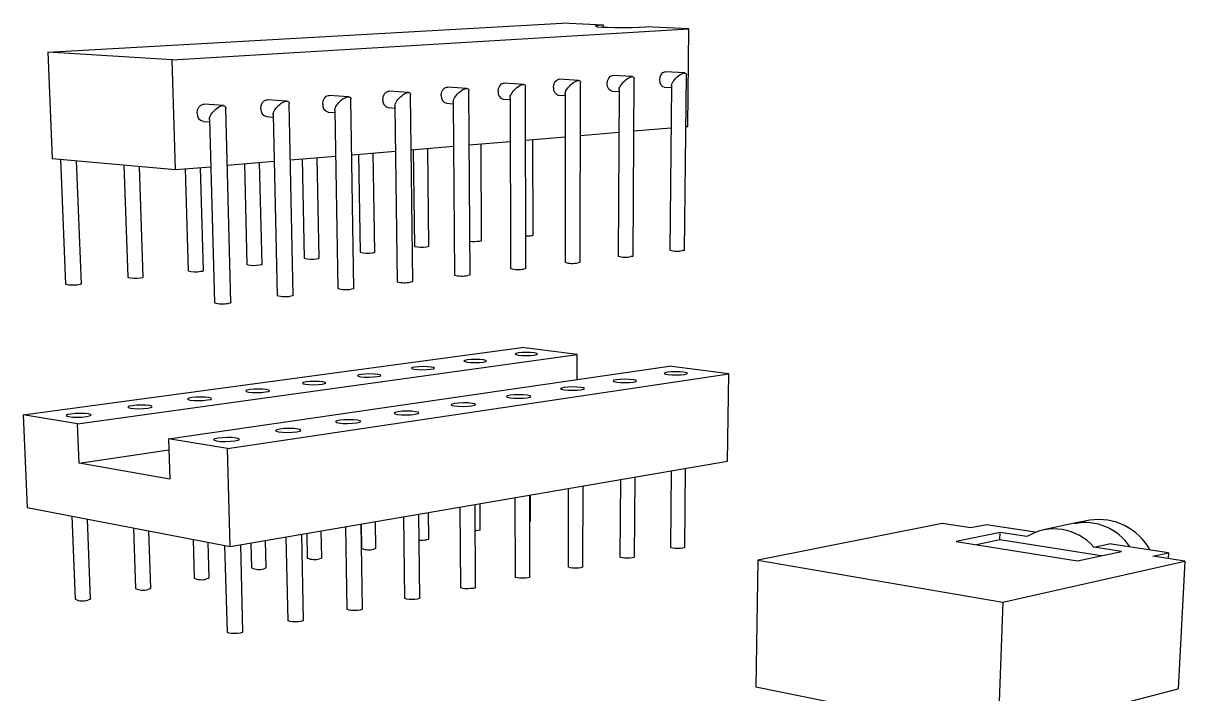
# Model space of a CAD drawing. Extents: x 0 to 139, y 0 to 200.
# Drawn here: x 82.1 to 136.9, y 168 to 199.6 of the extents above; entities that cross this region are included whole.
import ezdxf

# ---------------------------------------------------------------- set-up
doc = ezdxf.new("R2010")
doc.units = 0
doc.layers.get('0').update_dxf_attribs({"linetype": 'CONTINUOUS'})

msp = doc.modelspace()

# ---------------------------------------------------------------- linework, layer by layer
at = {"color": 7, "linetype": 'CONTINUOUS'}
for p, q in [((83.274, 198.216), (107.536, 199.585)), ((109.482, 199.497), (107.536, 199.585)), ((109.481, 199.399), (109.482, 199.497)), ((113.496, 199.317), (111.468, 199.408)), ((89.146, 197.864), (113.496, 199.317)), ((113.447, 194.723), (113.496, 199.317)), ((89.146, 197.864), (83.274, 198.216)), ((83.274, 198.216), (83.478, 193.211)), ((89.305, 192.682), (89.146, 197.864)), ((113.313, 197.241), (112.39, 197.292)), ((105.713, 196.702), (104.79, 196.759)), ((108.314, 196.887), (107.391, 196.941)), ((108.379, 188.321), (108.396, 196.797)), ((110.847, 197.066), (109.924, 197.119)), ((110.871, 188.609), (110.924, 196.981)), ((112.679, 196.627), (112.606, 188.89)), ((113.299, 188.89), (113.387, 197.159)), ((97.461, 196.117), (96.542, 196.179)), ((100.289, 196.318), (99.369, 196.378)), ((100.487, 187.407), (100.384, 196.215)), ((103.039, 196.513), (102.117, 196.571)), ((103.189, 187.72), (103.129, 196.414)), ((105.07, 196.074), (105.099, 188.021)), ((105.819, 188.024), (105.798, 196.608)), ((107.345, 196.2), (107.674, 196.179)), ((107.674, 196.263), (107.668, 188.318)), ((109.877, 196.388), (110.21, 196.367)), ((110.21, 196.448), (110.17, 188.608)), ((112.342, 196.57), (112.678, 196.55)), ((91.556, 195.699), (90.642, 195.765)), ((91.911, 186.414), (91.668, 195.579)), ((94.552, 195.911), (93.635, 195.975)), ((94.851, 186.755), (94.657, 195.797)), ((97.709, 187.085), (97.562, 196.009)), ((99.325, 195.606), (99.641, 195.584)), ((99.64, 195.681), (99.747, 187.401)), ((102.072, 195.81), (102.393, 195.788)), ((102.392, 195.88), (102.459, 187.715)), ((104.745, 196.008), (105.07, 195.986)), ((90.896, 195.048), (91.138, 186.404)), ((93.592, 195.182), (93.898, 195.159)), ((93.895, 195.265), (94.089, 186.745)), ((96.499, 195.397), (96.81, 195.375)), ((96.808, 195.476), (96.958, 187.078)), ((90.6, 194.96), (90.899, 194.937)), ((108.391, 194.296), (110.2, 194.448)), ((110.909, 194.508), (112.66, 194.656)), ((113.361, 194.716), (113.447, 194.723)), ((103.147, 193.852), (105.077, 194.015)), ((103.733, 189.337), (103.706, 193.9)), ((105.804, 194.077), (107.673, 194.235)), ((106.161, 189.599), (106.153, 194.106)), ((97.605, 193.384), (99.667, 193.558)), ((97.924, 193.411), (97.998, 188.787)), ((98.69, 188.793), (98.621, 193.47)), ((100.415, 193.621), (102.409, 193.79)), ((100.508, 193.629), (100.561, 189.063)), ((101.244, 189.069), (101.197, 193.687)), ((83.478, 193.211), (89.305, 192.682)), ((83.881, 193.174), (84.116, 187.29)), ((84.861, 187.303), (84.636, 193.106)), ((86.859, 192.904), (87.045, 187.606)), ((87.778, 187.617), (87.602, 192.837)), ((89.305, 192.682), (90.958, 192.822)), ((91.739, 192.888), (93.945, 193.075)), ((92.548, 192.956), (92.667, 188.212)), ((93.379, 188.221), (93.264, 193.017)), ((94.714, 193.14), (96.847, 193.32)), ((95.271, 193.187), (95.367, 188.503)), ((96.07, 188.511), (95.978, 193.246)), ((89.75, 192.72), (89.894, 187.913)), ((90.616, 187.923), (90.476, 192.781)), ((82.118, 181.126), (105.626, 184.304)), ((108.233, 183.971), (105.626, 184.304)), ((84.677, 180.701), (108.233, 183.971)), ((108.231, 182.784), (108.233, 183.971)), ((88.964, 179.99), (112.58, 183.415)), ((91.745, 179.528), (115.388, 183.056)), ((115.388, 183.056), (112.58, 183.415)), ((115.329, 178.936), (115.388, 183.056)), ((82.118, 181.126), (82.31, 176.752)), ((84.677, 180.701), (82.118, 181.126)), ((84.75, 178.843), (84.677, 180.701)), ((88.964, 179.99), (89.025, 178.085)), ((91.745, 179.528), (88.964, 179.99)), ((84.75, 178.843), (88.98, 179.467)), ((91.871, 174.908), (91.745, 179.528)), ((89.025, 178.085), (84.75, 178.843)), ((91.871, 174.908), (115.329, 178.936)), ((113.31, 174.88), (113.35, 178.596)), ((110.275, 178.068), (110.255, 174.427)), ((110.94, 174.427), (110.965, 178.187)), ((112.668, 178.479), (112.633, 174.882)), ((107.818, 177.646), (107.814, 173.96)), ((108.508, 173.961), (108.517, 177.766)), ((103.668, 175.709), (103.661, 176.933)), ((105.297, 177.214), (105.31, 173.48)), ((106.012, 173.483), (106.004, 177.335)), ((106.038, 176.13), (106.035, 177.34)), ((82.31, 176.752), (91.871, 174.908)), ((100.819, 172.489), (100.774, 176.437)), ((101.24, 175.278), (101.227, 176.515)), ((102.708, 176.769), (102.738, 172.988)), ((103.45, 172.993), (103.424, 176.892)), ((84.411, 176.347), (84.569, 172.426)), ((85.293, 172.445), (85.146, 176.205)), ((97.316, 175.843), (97.383, 171.963)), ((98.115, 171.972), (98.05, 175.969)), ((98.056, 175.97), (98.074, 174.828)), ((98.75, 174.835), (98.731, 176.086)), ((100.048, 176.312), (100.097, 172.482)), ((125.44, 176.004), (116.759, 174.279)), ((126.804, 175.791), (125.44, 176.004)), ((127.538, 175.939), (126.804, 175.791)), ((129.827, 175.585), (127.538, 175.939)), ((131.687, 176.009), (130.23, 175.709)), ((132.406, 176.156), (131.687, 176.008)), ((87.314, 175.787), (87.414, 172.932)), ((88.128, 172.949), (88.036, 175.648)), ((94.506, 175.361), (94.594, 171.429)), ((95.337, 171.441), (95.251, 175.489)), ((95.488, 175.529), (95.512, 174.372)), ((96.196, 174.382), (96.171, 175.647)), ((128.186, 175.576), (126.1, 175.149)), ((128.173, 175.225), (128.186, 175.576)), ((129.439, 175.38), (128.186, 175.576)), ((90.129, 175.244), (90.184, 173.425)), ((90.888, 173.439), (90.839, 175.107)), ((91.614, 174.958), (91.727, 170.88)), ((92.48, 170.894), (92.372, 174.994)), ((92.853, 175.077), (92.883, 173.905)), ((93.576, 173.916), (93.545, 175.196)), ((126.1, 175.149), (131.834, 174.234)), ((128.173, 175.225), (127.061, 174.996)), ((132.94, 174.474), (128.173, 175.225)), ((132.6, 174.887), (133.329, 175.043)), ((133.906, 174.684), (132.6, 174.887)), ((136.112, 174.613), (133.329, 175.043)), ((116.759, 174.279), (116.658, 168.303)), ((116.759, 174.279), (128.304, 172.298)), ((128.304, 172.298), (136.886, 174.219)), ((131.834, 174.234), (133.906, 174.684)), ((135.386, 174.453), (136.112, 174.613)), ((136.886, 174.219), (135.386, 174.453)), ((136.112, 174.613), (136.098, 174.342)), ((136.886, 174.219), (136.569, 168.213)), ((128.304, 172.298), (128.067, 165.997)), ((116.658, 168.303), (128.067, 165.997)), ((128.067, 165.997), (136.569, 168.213))]:
    msp.add_line(p, q, dxfattribs=at)
for points in [[(109.482, 199.497), (109.253, 199.48), (109.122, 199.461), (109.1, 199.441), (109.189, 199.421), (109.383, 199.405), (109.665, 199.392), (110.014, 199.384), (110.401, 199.381), (110.793, 199.385), (111.159, 199.394), (111.468, 199.408)], [(112.127, 196.914), (112.146, 197.053), (112.199, 197.174), (112.278, 197.258), (112.37, 197.292), (112.39, 197.292)], [(112.679, 196.627), (112.682, 196.656), (112.695, 196.704), (112.718, 196.757), (112.751, 196.815), (112.793, 196.875), (112.842, 196.936), (112.896, 196.995), (112.955, 197.052), (113.016, 197.103), (113.078, 197.148), (113.139, 197.185), (113.196, 197.214), (113.248, 197.232), (113.294, 197.241), (113.331, 197.238), (113.36, 197.225), (113.378, 197.202), (113.386, 197.17), (113.387, 197.159)], [(104.508, 196.364), (104.527, 196.509), (104.583, 196.635), (104.667, 196.723), (104.766, 196.758), (104.79, 196.759)], [(105.07, 196.074), (105.071, 196.095), (105.081, 196.144), (105.102, 196.2), (105.134, 196.26), (105.174, 196.322), (105.222, 196.385), (105.277, 196.447), (105.337, 196.505), (105.399, 196.559), (105.463, 196.606), (105.526, 196.644), (105.586, 196.674), (105.641, 196.693), (105.69, 196.702), (105.731, 196.7), (105.763, 196.687), (105.786, 196.663), (105.797, 196.629), (105.798, 196.608)], [(107.116, 196.552), (107.135, 196.696), (107.19, 196.82), (107.272, 196.906), (107.369, 196.941), (107.391, 196.941)], [(107.674, 196.263), (107.676, 196.287), (107.687, 196.336), (107.709, 196.391), (107.741, 196.45), (107.782, 196.511), (107.831, 196.574), (107.886, 196.634), (107.945, 196.692), (108.007, 196.745), (108.07, 196.791), (108.132, 196.83), (108.191, 196.859), (108.245, 196.878), (108.293, 196.886), (108.333, 196.884), (108.364, 196.871), (108.385, 196.848), (108.395, 196.814), (108.396, 196.797)], [(109.655, 196.735), (109.674, 196.877), (109.728, 197), (109.808, 197.085), (109.903, 197.119), (109.924, 197.119)], [(109.877, 196.388), (109.805, 196.409), (109.726, 196.482), (109.673, 196.597), (109.655, 196.735)], [(110.21, 196.448), (110.212, 196.474), (110.224, 196.522), (110.247, 196.576), (110.28, 196.635), (110.321, 196.696), (110.37, 196.757), (110.424, 196.817), (110.483, 196.874), (110.545, 196.926), (110.608, 196.972), (110.669, 197.01), (110.727, 197.039), (110.78, 197.058), (110.827, 197.066), (110.865, 197.064), (110.895, 197.051), (110.915, 197.027), (110.924, 196.995), (110.924, 196.981)], [(112.342, 196.57), (112.272, 196.591), (112.195, 196.663), (112.144, 196.777), (112.127, 196.914)], [(96.239, 195.767), (96.258, 195.919), (96.317, 196.05), (96.407, 196.142), (96.514, 196.179), (96.542, 196.179)], [(96.808, 195.476), (96.809, 195.485), (96.816, 195.537), (96.834, 195.594), (96.863, 195.656), (96.902, 195.721), (96.95, 195.787), (97.005, 195.851), (97.065, 195.912), (97.129, 195.968), (97.195, 196.016), (97.26, 196.057), (97.323, 196.088), (97.382, 196.108), (97.435, 196.117), (97.48, 196.115), (97.516, 196.101), (97.542, 196.077), (97.558, 196.042), (97.562, 196.009)], [(99.073, 195.972), (99.092, 196.121), (99.15, 196.251), (99.238, 196.341), (99.342, 196.378), (99.369, 196.378)], [(99.64, 195.681), (99.64, 195.694), (99.648, 195.745), (99.668, 195.802), (99.698, 195.863), (99.737, 195.927), (99.785, 195.992), (99.84, 196.055), (99.9, 196.115), (99.963, 196.17), (100.028, 196.218), (100.093, 196.258), (100.155, 196.289), (100.213, 196.309), (100.264, 196.318), (100.308, 196.315), (100.343, 196.302), (100.367, 196.278), (100.381, 196.243), (100.384, 196.215)], [(101.828, 196.171), (101.847, 196.318), (101.904, 196.446), (101.99, 196.534), (102.092, 196.571), (102.117, 196.571)], [(102.392, 195.88), (102.393, 195.897), (102.402, 195.947), (102.423, 196.004), (102.453, 196.064), (102.493, 196.127), (102.541, 196.191), (102.596, 196.254), (102.656, 196.313), (102.719, 196.367), (102.784, 196.415), (102.847, 196.454), (102.908, 196.484), (102.965, 196.504), (103.015, 196.513), (103.057, 196.51), (103.091, 196.497), (103.114, 196.473), (103.127, 196.439), (103.129, 196.414)], [(90.323, 195.341), (90.341, 195.496), (90.402, 195.632), (90.497, 195.726), (90.611, 195.765), (90.642, 195.765)], [(90.896, 195.048), (90.896, 195.049), (90.901, 195.102), (90.917, 195.161), (90.945, 195.225), (90.982, 195.291), (91.029, 195.359), (91.084, 195.425), (91.145, 195.487), (91.209, 195.544), (91.276, 195.595), (91.344, 195.636), (91.409, 195.668), (91.471, 195.689), (91.526, 195.699), (91.575, 195.697), (91.614, 195.683), (91.643, 195.658), (91.661, 195.622), (91.668, 195.579)], [(93.324, 195.557), (93.342, 195.711), (93.402, 195.844), (93.495, 195.937), (93.605, 195.975), (93.635, 195.975)], [(93.895, 195.265), (93.895, 195.27), (93.901, 195.322), (93.919, 195.381), (93.947, 195.444), (93.985, 195.509), (94.033, 195.576), (94.087, 195.641), (94.148, 195.703), (94.212, 195.759), (94.278, 195.809), (94.345, 195.85), (94.409, 195.881), (94.469, 195.902), (94.523, 195.911), (94.57, 195.909), (94.608, 195.895), (94.635, 195.87), (94.652, 195.835), (94.657, 195.797)], [(106.063, 189.574), (106.135, 189.585), (106.161, 189.599), (106.161, 189.599)], [(101.137, 189.041), (101.214, 189.054), (101.244, 189.068), (101.244, 189.069)], [(103.631, 189.311), (103.706, 189.323), (103.733, 189.337), (103.733, 189.337)], [(95.953, 188.481), (96.035, 188.494), (96.069, 188.509), (96.07, 188.511)], [(98.579, 188.765), (98.658, 188.777), (98.69, 188.792), (98.69, 188.793)], [(110.871, 188.609), (110.848, 188.595), (110.774, 188.583)], [(113.299, 188.89), (113.277, 188.877), (113.206, 188.865)], [(90.488, 187.891), (90.576, 187.904), (90.615, 187.92), (90.616, 187.923)], [(93.257, 188.19), (93.342, 188.203), (93.378, 188.218), (93.379, 188.221)], [(105.819, 188.024), (105.819, 188.024), (105.791, 188.008), (105.713, 187.995)], [(108.379, 188.321), (108.353, 188.306), (108.277, 188.293)], [(87.644, 187.583), (87.734, 187.597), (87.776, 187.613), (87.778, 187.617)], [(100.487, 187.407), (100.487, 187.406), (100.454, 187.389), (100.37, 187.375)], [(103.189, 187.72), (103.189, 187.719), (103.159, 187.703), (103.078, 187.689)], [(84.72, 187.267), (84.814, 187.282), (84.858, 187.298), (84.861, 187.303)], [(97.709, 187.085), (97.708, 187.083), (97.673, 187.066), (97.586, 187.052)], [(91.911, 186.414), (91.91, 186.411), (91.87, 186.393), (91.776, 186.377)], [(94.851, 186.755), (94.851, 186.752), (94.813, 186.734), (94.723, 186.719)], [(105.469, 184.039), (105.354, 184.016), (105.313, 183.989), (105.352, 183.962), (105.465, 183.94), (105.637, 183.925), (105.839, 183.92), (106.042, 183.927), (106.214, 183.943), (106.328, 183.966), (106.369, 183.993), (106.329, 184.02), (106.214, 184.042), (106.044, 184.057), (105.842, 184.061), (105.64, 184.055), (105.469, 184.039)], [(103.062, 183.711), (102.943, 183.687), (102.899, 183.659), (102.936, 183.631), (103.049, 183.608), (103.22, 183.593), (103.425, 183.589), (103.631, 183.595), (103.806, 183.612), (103.925, 183.636), (103.968, 183.663), (103.93, 183.691), (103.816, 183.714), (103.645, 183.728), (103.442, 183.733), (103.237, 183.727), (103.062, 183.711)], [(98.063, 183.028), (97.936, 183.003), (97.885, 182.974), (97.917, 182.945), (98.029, 182.921), (98.202, 182.905), (98.41, 182.9), (98.622, 182.907), (98.805, 182.924), (98.931, 182.949), (98.981, 182.979), (98.948, 183.007), (98.836, 183.032), (98.664, 183.047), (98.456, 183.052), (98.245, 183.045), (98.063, 183.028)], [(100.594, 183.374), (100.471, 183.349), (100.424, 183.321), (100.458, 183.293), (100.57, 183.269), (100.743, 183.254), (100.949, 183.249), (101.158, 183.255), (101.337, 183.272), (101.46, 183.297), (101.506, 183.325), (101.47, 183.353), (101.358, 183.377), (101.186, 183.392), (100.98, 183.397), (100.773, 183.39), (100.594, 183.374)], [(113.297, 183.026), (113.409, 183.051), (113.443, 183.08), (113.394, 183.109), (113.268, 183.133), (113.087, 183.149), (112.876, 183.153), (112.668, 183.147), (112.494, 183.13), (112.381, 183.105), (112.346, 183.076), (112.395, 183.047), (112.52, 183.023), (112.702, 183.007), (112.914, 183.002), (113.123, 183.009), (113.297, 183.026)], [(95.466, 182.674), (95.335, 182.648), (95.281, 182.618), (95.31, 182.589), (95.42, 182.564), (95.594, 182.547), (95.805, 182.542), (96.02, 182.549), (96.207, 182.567), (96.337, 182.593), (96.391, 182.623), (96.36, 182.652), (96.249, 182.677), (96.076, 182.693), (95.866, 182.698), (95.652, 182.692), (95.466, 182.674)], [(108.417, 182.305), (108.537, 182.332), (108.577, 182.362), (108.532, 182.393), (108.408, 182.418), (108.225, 182.434), (108.01, 182.44), (107.795, 182.433), (107.614, 182.415), (107.494, 182.388), (107.452, 182.358), (107.496, 182.327), (107.62, 182.302), (107.803, 182.285), (108.02, 182.28), (108.235, 182.287), (108.417, 182.305)], [(110.889, 182.67), (111.005, 182.696), (111.042, 182.726), (110.994, 182.755), (110.87, 182.78), (110.687, 182.796), (110.474, 182.801), (110.263, 182.794), (110.086, 182.777), (109.969, 182.751), (109.931, 182.721), (109.977, 182.692), (110.102, 182.667), (110.285, 182.651), (110.499, 182.646), (110.711, 182.653), (110.889, 182.67)], [(90.064, 181.937), (89.925, 181.91), (89.863, 181.878), (89.887, 181.847), (89.995, 181.821), (90.169, 181.803), (90.384, 181.798), (90.607, 181.805), (90.802, 181.824), (90.941, 181.851), (91.002, 181.883), (90.977, 181.914), (90.868, 181.94), (90.694, 181.957), (90.48, 181.963), (90.259, 181.955), (90.064, 181.937)], [(92.801, 182.31), (92.666, 182.284), (92.607, 182.253), (92.635, 182.223), (92.743, 182.197), (92.917, 182.18), (93.13, 182.175), (93.349, 182.182), (93.54, 182.2), (93.675, 182.227), (93.732, 182.258), (93.704, 182.288), (93.594, 182.314), (93.42, 182.33), (93.209, 182.335), (92.991, 182.328), (92.801, 182.31)], [(105.879, 181.93), (106.003, 181.957), (106.047, 181.989), (106.004, 182.02), (105.881, 182.046), (105.697, 182.063), (105.48, 182.068), (105.262, 182.061), (105.077, 182.043), (104.952, 182.016), (104.907, 181.984), (104.949, 181.953), (105.071, 181.927), (105.256, 181.91), (105.474, 181.905), (105.693, 181.912), (105.879, 181.93)], [(87.254, 181.554), (87.11, 181.526), (87.044, 181.493), (87.065, 181.461), (87.172, 181.434), (87.347, 181.416), (87.564, 181.411), (87.79, 181.418), (87.99, 181.437), (88.133, 181.465), (88.198, 181.498), (88.176, 181.53), (88.069, 181.557), (87.894, 181.574), (87.678, 181.58), (87.454, 181.573), (87.254, 181.554)], [(100.594, 181.15), (100.727, 181.178), (100.778, 181.212), (100.741, 181.245), (100.62, 181.272), (100.434, 181.29), (100.212, 181.296), (99.987, 181.288), (99.793, 181.269), (99.66, 181.24), (99.608, 181.207), (99.644, 181.174), (99.765, 181.146), (99.951, 181.128), (100.174, 181.123), (100.4, 181.13), (100.594, 181.15)], [(103.273, 181.545), (103.401, 181.573), (103.448, 181.606), (103.408, 181.638), (103.286, 181.664), (103.101, 181.682), (102.881, 181.687), (102.66, 181.68), (102.471, 181.661), (102.342, 181.633), (102.293, 181.601), (102.332, 181.569), (102.454, 181.542), (102.639, 181.524), (102.86, 181.519), (103.083, 181.526), (103.273, 181.545)], [(84.367, 181.16), (84.219, 181.131), (84.148, 181.098), (84.166, 181.064), (84.271, 181.037), (84.446, 181.018), (84.666, 181.013), (84.895, 181.02), (85.1, 181.04), (85.248, 181.069), (85.318, 181.102), (85.298, 181.135), (85.193, 181.163), (85.018, 181.181), (84.8, 181.187), (84.571, 181.179), (84.367, 181.16)], [(97.841, 180.743), (97.979, 180.773), (98.034, 180.807), (97.999, 180.841), (97.879, 180.869), (97.693, 180.888), (97.469, 180.893), (97.24, 180.886), (97.042, 180.866), (96.904, 180.836), (96.847, 180.802), (96.881, 180.768), (97, 180.74), (97.187, 180.721), (97.413, 180.715), (97.643, 180.723), (97.841, 180.743)], [(95.011, 180.325), (95.153, 180.355), (95.213, 180.391), (95.181, 180.425), (95.062, 180.455), (94.875, 180.474), (94.648, 180.48), (94.416, 180.472), (94.213, 180.451), (94.07, 180.421), (94.009, 180.386), (94.04, 180.351), (94.158, 180.322), (94.345, 180.302), (94.573, 180.296), (94.807, 180.304), (95.011, 180.325)], [(92.099, 179.895), (92.247, 179.926), (92.31, 179.962), (92.281, 179.998), (92.164, 180.028), (91.977, 180.048), (91.748, 180.054), (91.511, 180.046), (91.303, 180.025), (91.155, 179.994), (91.09, 179.958), (91.118, 179.922), (91.234, 179.892), (91.422, 179.872), (91.653, 179.865), (91.891, 179.874), (92.099, 179.895)], [(106.038, 176.13), (106.038, 176.13), (106.013, 176.108), (106.007, 176.106)], [(101.24, 175.278), (101.24, 175.276), (101.211, 175.253), (101.135, 175.233)], [(103.568, 175.667), (103.46, 175.654), (103.432, 175.652)], [(103.668, 175.709), (103.668, 175.708), (103.641, 175.686), (103.568, 175.667)], [(98.75, 174.835), (98.749, 174.833), (98.719, 174.809), (98.641, 174.789)], [(113.31, 174.88), (113.289, 174.859), (113.219, 174.839), (113.112, 174.825), (112.984, 174.82), (112.853, 174.824), (112.741, 174.837), (112.664, 174.857), (112.634, 174.88), (112.633, 174.882)], [(96.196, 174.382), (96.196, 174.378), (96.163, 174.354), (96.082, 174.333)], [(110.94, 174.427), (110.917, 174.404), (110.845, 174.383), (110.736, 174.369), (110.605, 174.364), (110.473, 174.368), (110.36, 174.382), (110.284, 174.402), (110.255, 174.426), (110.255, 174.427)], [(93.576, 173.916), (93.575, 173.912), (93.54, 173.887), (93.457, 173.866)], [(108.508, 173.961), (108.483, 173.937), (108.409, 173.916), (108.297, 173.901), (108.164, 173.896), (108.031, 173.9), (107.918, 173.914), (107.842, 173.935), (107.814, 173.959), (107.814, 173.96)], [(90.888, 173.439), (90.887, 173.433), (90.849, 173.408), (90.763, 173.386)], [(106.012, 173.483), (106.012, 173.483), (105.985, 173.458), (105.909, 173.436), (105.794, 173.421), (105.66, 173.416), (105.525, 173.42), (105.411, 173.434), (105.336, 173.456), (105.31, 173.48)], [(88.128, 172.949), (88.126, 172.942), (88.086, 172.916), (87.998, 172.893)], [(103.45, 172.993), (103.45, 172.992), (103.421, 172.966), (103.342, 172.943), (103.225, 172.928), (103.088, 172.922), (102.952, 172.927), (102.838, 172.942), (102.763, 172.964), (102.738, 172.988)], [(85.293, 172.445), (85.291, 172.437), (85.248, 172.41), (85.157, 172.387)], [(100.819, 172.489), (100.818, 172.487), (100.787, 172.46), (100.705, 172.437), (100.586, 172.422), (100.446, 172.416), (100.309, 172.421), (100.194, 172.436), (100.12, 172.458), (100.097, 172.482)], [(95.337, 171.441), (95.336, 171.436), (95.3, 171.408), (95.212, 171.383), (95.087, 171.367), (94.943, 171.361), (94.803, 171.366), (94.687, 171.382), (94.615, 171.405), (94.594, 171.429)], [(98.115, 171.972), (98.115, 171.969), (98.081, 171.941), (97.996, 171.918), (97.874, 171.901), (97.733, 171.896), (97.594, 171.901), (97.479, 171.916), (97.405, 171.939), (97.383, 171.963)], [(92.48, 170.894), (92.479, 170.888), (92.44, 170.859), (92.35, 170.834), (92.221, 170.817), (92.075, 170.811), (91.933, 170.816), (91.818, 170.832), (91.745, 170.857), (91.727, 170.88)]]:
    msp.add_lwpolyline(points, dxfattribs=at)
for centre, radius, start, end in [((102.15, 196.126), 0.325, 172.0281, 256.095), ((104.824, 196.317), 0.319, 171.4437, 255.6803), ((107.425, 196.503), 0.313, 170.8741, 255.2616), ((93.669, 195.52), 0.347, 173.8922, 257.2752), ((96.576, 195.728), 0.339, 173.2532, 256.8915), ((99.402, 195.929), 0.332, 172.6309, 256.4991), ((90.676, 195.307), 0.355, 174.55, 257.648), ((105.82, 192.184), 2.622, 269.8973, 275.3109), ((100.902, 190.439), 1.417, 256.0711, 279.5746), ((103.378, 192.024), 2.724, 265.7989, 275.3333), ((95.712, 189.857), 1.396, 255.7274, 279.9394), ((98.34, 190.151), 1.407, 255.9, 279.7544), ((110.516, 189.648), 1.096, 251.602, 283.6447), ((112.951, 189.946), 1.111, 251.9414, 283.3119), ((90.241, 189.245), 1.376, 255.378, 280.3254), ((93.013, 189.555), 1.386, 255.5532, 280.1298), ((105.464, 189.414), 1.441, 255.3108, 279.9322), ((108.016, 189.342), 1.081, 251.2485, 283.9947), ((87.394, 188.927), 1.367, 255.2017, 280.5265), ((100.116, 188.77), 1.418, 254.9212, 280.333), ((102.827, 189.096), 1.429, 255.1171, 280.1296), ((84.467, 188.601), 1.357, 255.0247, 280.7332), ((97.329, 188.435), 1.407, 254.7237, 280.5426), ((91.512, 187.738), 1.386, 254.3235, 280.9812), ((94.462, 188.091), 1.397, 254.5242, 280.7587), ((132.821, 173.415), 2.772, 28.6803, 98.6081), ((130.728, 173.266), 2.476, 40.8888, 121.3819), ((98.412, 175.601), 0.844, 246.44, 285.7673), ((100.89, 176.834), 1.619, 266.3654, 278.7133), ((95.85, 175.14), 0.839, 246.1855, 286.0467), ((93.223, 174.666), 0.834, 245.931, 286.3327), ((90.526, 174.181), 0.83, 245.6763, 286.626), ((87.757, 173.683), 0.825, 245.4218, 286.9265), ((84.914, 173.171), 0.821, 245.1692, 287.2333)]:
    msp.add_arc(centre, radius, start, end, dxfattribs=at)
at = {"color": 8, "linetype": 'CONTINUOUS'}
msp.add_arc((132.19, 173.524), 2.518, 32.9422, 101.4407, dxfattribs=at)

doc.saveas('drawing.dxf')
